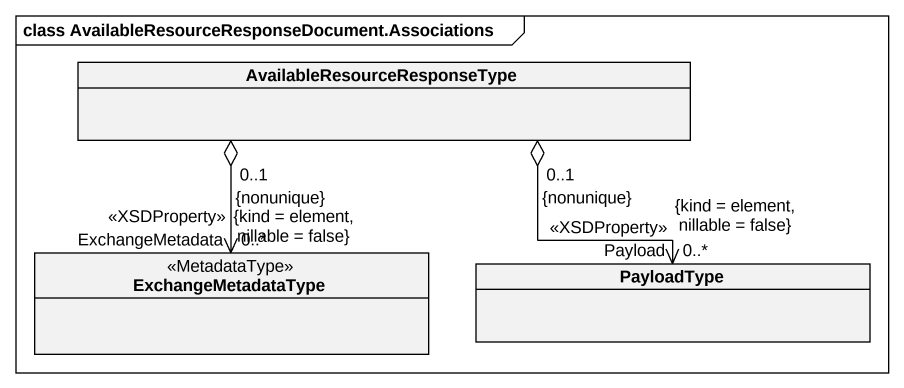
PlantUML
@startuml
mainframe class AvailableResourceResponseDocument.Associations
hide circle
hide empty members
class "AvailableResourceResponseType" as AvailableResourceResponseTyp
class ExchangeMetadataType <<MetadataType>>
class PayloadType
AvailableResourceResponseTyp "0..1\n{nonunique}" o--> "ExchangeMetadata\n<<XSDProperty>>\n0..*\n{kind = element, nillable = false}" ExchangeMetadataType
AvailableResourceResponseTyp "0..1\n{nonunique}" o--> "Payload\n<<XSDProperty>>\n0..*\n{kind = element, nillable = false}" PayloadType
@enduml
